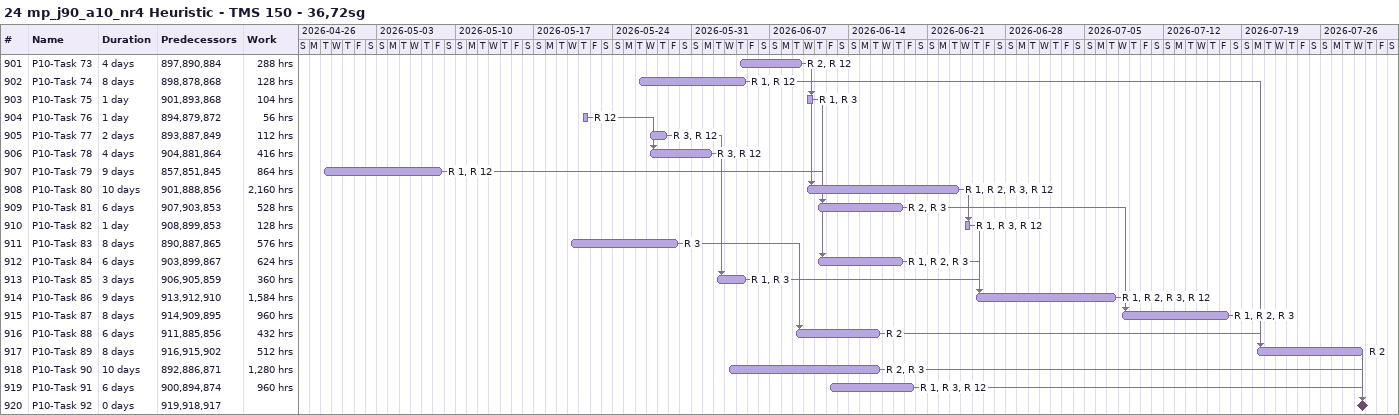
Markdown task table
24 mp_j90_a10_nr4 Heuristic - TMS 150 - 36,72sg

| ID | Task | Duration | Start | Finish | Predecessors | Resources | Work (h) |
|---|---|---|---|---|---|---|---|
| 901 | P10-Task 73 | 4d | 2026-06-04 | 2026-06-09 | 897, 890, 884 | R 2, R 12 | 288 |
| 902 | P10-Task 74 | 8d | 2026-05-26 | 2026-06-04 | 898, 878, 868 | R 1, R 12 | 128 |
| 903 | P10-Task 75 | 1d | 2026-06-10 | 2026-06-10 | 901, 893, 868 | R 1, R 3 | 104 |
| 904 | P10-Task 76 | 1d | 2026-05-21 | 2026-05-21 | 894, 879, 872 | R 12 | 56 |
| 905 | P10-Task 77 | 2d | 2026-05-27 | 2026-05-28 | 893, 887, 849 | R 3, R 12 | 112 |
| 906 | P10-Task 78 | 4d | 2026-05-27 | 2026-06-01 | 904, 881, 864 | R 3, R 12 | 416 |
| 907 | P10-Task 79 | 9d | 2026-04-28 | 2026-05-08 | 857, 851, 845 | R 1, R 12 | 864 |
| 908 | P10-Task 80 | 10d | 2026-06-10 | 2026-06-23 | 901, 888, 856 | R 1, R 2, R 3, R 12 | 2160 |
| 909 | P10-Task 81 | 6d | 2026-06-11 | 2026-06-18 | 907, 903, 853 | R 2, R 3 | 528 |
| 910 | P10-Task 82 | 1d | 2026-06-24 | 2026-06-24 | 908, 899, 853 | R 1, R 3, R 12 | 128 |
| 911 | P10-Task 83 | 8d | 2026-05-20 | 2026-05-29 | 890, 887, 865 | R 3 | 576 |
| 912 | P10-Task 84 | 6d | 2026-06-11 | 2026-06-18 | 903, 899, 867 | R 1, R 2, R 3 | 624 |
| 913 | P10-Task 85 | 3d | 2026-06-02 | 2026-06-04 | 906, 905, 859 | R 1, R 3 | 360 |
| 914 | P10-Task 86 | 9d | 2026-06-25 | 2026-07-07 | 913, 912, 910 | R 1, R 2, R 3, R 12 | 1584 |
| 915 | P10-Task 87 | 8d | 2026-07-08 | 2026-07-17 | 914, 909, 895 | R 1, R 2, R 3 | 960 |
| 916 | P10-Task 88 | 6d | 2026-06-09 | 2026-06-16 | 911, 885, 856 | R 2 | 432 |
| 917 | P10-Task 89 | 8d | 2026-07-20 | 2026-07-29 | 916, 915, 902 | R 2 | 512 |
| 918 | P10-Task 90 | 10d | 2026-06-03 | 2026-06-16 | 892, 886, 871 | R 2, R 3 | 1280 |
| 919 | P10-Task 91 | 6d | 2026-06-12 | 2026-06-19 | 900, 894, 874 | R 1, R 3, R 12 | 960 |
| 920 | P10-Task 92 | 0d | 2026-07-29 | 2026-07-29 | 919, 918, 917 |  |  |
